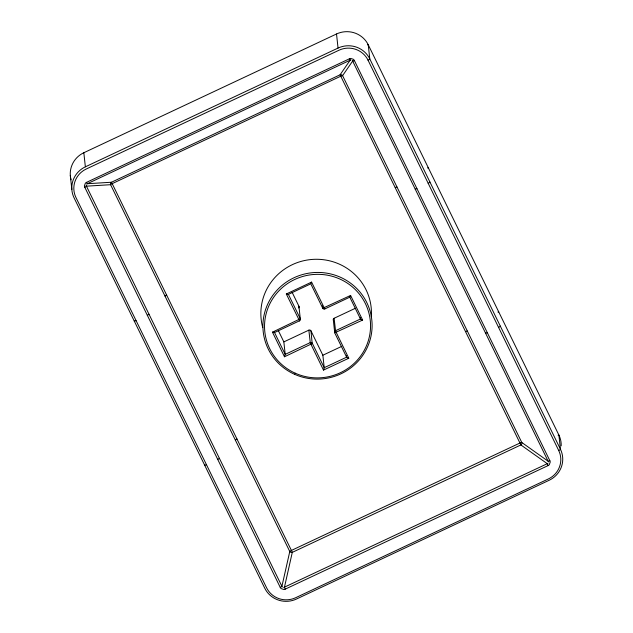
<?xml version="1.0" encoding="UTF-8"?>
<svg xmlns="http://www.w3.org/2000/svg" width="633" height="633" viewBox="0 0 633 633"><rect width="100%" height="100%" fill="white"/><g stroke="black" fill="none" stroke-linecap="round" stroke-linejoin="round"><path stroke-width="0.95" d="M285.127 354.82L284.502 356.767L312.18 343.577L310.969 330.869A1.59 1.551 -6.2 0 0 308.849 330.149L283.853 341.899L285.206 354.369L310.202 342.619A1.59 1.551 -6.2 0 1 312.322 343.347L324.223 367.702L346.623 357.178L346.449 355.619M324.136 368.153L323.51 370.099L348.775 358.238L335.569 331.059L334.121 318.272L355.548 308.2M311.064 283.426L311.586 282.104L324.792 308.959L349.812 297.17L349.725 296.386M350.073 296.774L350.595 295.437L362.622 320.061L334.73 332.839L346.623 357.178M349.361 58.829A3.933 3.845 -6.2 0 1 350.777 58.45L353.451 59.328A3.933 3.845 -6.2 0 1 354.377 60.546L549.848 460.697A3.933 3.845 -6.2 0 1 550.227 462.074L549.27 464.741A3.933 3.845 -6.2 0 1 548.059 465.603L285.261 589.125A3.933 3.845 -6.2 0 1 283.845 589.497L281.123 588.579A3.933 3.845 -6.2 0 1 280.245 587.408L84.775 187.257A3.933 3.845 -6.2 0 1 84.403 185.873L85.36 183.214A3.933 3.845 -6.2 0 1 86.563 182.351L349.361 58.829L350.136 60.19L340.079 74.805L111.487 182.241L87.338 183.712A1.701 1.527 -45.9 0 0 86.65 184.108M354.377 60.546A1.986 0.404 -26 0 1 352.652 61.053L342.588 75.659A1.986 0.404 -26 0 0 340.855 76.166L112.263 183.61A1.986 0.404 -26 0 0 110.593 184.701L86.444 186.165A1.986 0.404 -26 0 1 84.775 187.257M71.062 179.812A23.825 23.255 -6.2 0 1 83.833 152.735L336.519 33.976A23.825 23.255 -6.2 0 1 368.256 44.816L558.907 435.108A23.825 23.255 -6.2 0 1 561.202 445.861M85.368 166.827L338.046 48.068A23.825 23.255 -6.2 0 1 369.791 58.916L560.434 449.208A23.825 23.255 -6.2 0 1 549.167 480.265L296.481 599.024A23.825 23.255 -6.2 0 1 264.744 588.184L74.093 197.892A23.825 23.255 -6.2 0 1 85.368 166.827L83.833 152.735M350.136 60.19L87.338 183.712L86.563 182.344M299.52 320.836L286.314 293.981L311.586 282.104M284.494 356.783L272.467 332.159L300.279 318.795L298.934 306.245L292.137 292.327M350.595 295.437L322.759 308.263L310.795 283.837L288.395 294.361L300.295 318.723A1.59 1.551 -6.2 0 1 299.544 320.796L299.544 320.812M285.206 354.369L274.54 332.547L299.544 320.796M360.304 317.434L360.47 318.992L335.474 330.743A1.59 1.551 -6.2 0 0 334.722 332.816L333.369 320.345A1.59 1.551 -6.2 0 1 334.121 318.272M324.223 367.702L322.862 355.232L341.82 346.322M350.096 60.151L350.12 60.182A1.701 1.472 9.4 0 1 350.856 59.929M368.042 60.19L558.694 450.474A21.838 21.324 -6.2 0 1 548.36 478.952L295.682 597.71A21.838 21.324 -6.2 0 1 266.58 587.764L75.936 197.48A21.838 21.324 -6.2 0 1 86.262 169.003L338.948 50.244A21.838 21.324 -6.2 0 1 368.042 60.19A1.986 0.404 -26 0 0 369.791 58.916L368.256 44.816A1.986 0.404 -26 0 0 367.409 44.84M352.652 61.053L548.115 461.204A1.701 1.63 68.8 0 1 548.423 461.932M349.812 297.17L360.47 318.992M310.969 330.869L322.862 355.232M323.503 370.115L310.297 342.936L308.849 330.149M278.306 330.545L283.853 341.899M86.444 186.165L281.914 586.316A1.701 1.677 57.1 0 0 282.278 587.02M548.067 465.603L547.221 463.657L520.88 444.936L340.079 74.805A1.986 1.915 39.5 0 1 342.588 75.659L521.774 442.475L548.115 461.204A1.986 0.404 -26 0 0 549.848 460.697M285.261 589.125L284.446 587.25L292.288 552.372L292.011 551.66L111.503 182.257A1.986 1.836 81.4 0 0 110.593 184.701L289.779 551.517L281.914 586.316A1.986 0.404 -26 0 1 280.245 587.408M336.519 33.976L338.046 48.068M322.442 305.858L322.521 306.633M322.608 307.416L322.703 308.224A1.59 1.551 -6.2 0 0 324.808 308.92M274.461 331.763L274.54 332.547M70.303 175.373L71.838 189.465M287.928 294.416A2.105 0.411 19.9 0 1 286.353 293.949M348.728 358.183A2.105 0.411 19.9 0 1 346.979 357.479M274.081 332.594A2.105 0.411 19.9 0 1 272.499 332.135M362.582 320.005A2.105 0.411 19.9 0 1 360.826 319.301M298.934 306.245A1.59 1.551 -6.2 0 1 298.665 307.97M262.727 327.522A55.324 54.011 -6.2 0 1 310.787 259.554A55.324 54.011 -6.2 0 1 371.334 316.627M558.053 435.132A1.986 0.404 -26 0 1 558.907 435.108L560.434 449.208A1.986 0.404 -26 0 1 558.694 450.474M487.299 332.649A1.986 0.404 -26 0 1 485.566 333.156M547.917 463.34A1.701 1.63 68.8 0 1 547.236 463.712L284.423 587.171A1.701 1.677 57.1 0 1 283.711 587.511M465.635 331.613A1.986 0.404 -26 0 1 467.368 331.106M206.445 464.654A1.986 0.404 -26 0 1 204.609 465.065M500.299 326.098A1.986 0.404 -26 0 1 498.551 327.364M497.918 312.022A1.986 0.404 -26 0 1 498.764 311.998M235.373 440.141A1.986 0.404 -26 0 1 237.043 439.049M219.366 458.276A1.986 0.404 -26 0 1 217.697 459.368M416.925 188.587A1.986 0.404 -26 0 1 415.193 189.093M352.288 60.42A1.701 1.472 9.4 0 1 352.7 61.037M395.261 187.542A1.986 0.404 -26 0 1 396.994 187.036M86.404 186.197A1.701 1.527 -45.9 0 1 86.143 185.509M136.071 320.591A1.986 0.404 -26 0 1 134.236 321.002M429.926 182.027A1.986 0.404 -26 0 1 428.177 183.301M427.544 167.959A1.986 0.404 -26 0 1 428.391 167.935M164.999 296.07A1.986 0.404 -26 0 1 166.669 294.986M148.992 314.205A1.986 0.404 -26 0 1 147.323 315.297M520.041 442.981L291.449 550.425A1.986 0.404 -26 0 0 289.779 551.517A1.986 1.59 11.7 0 0 292.288 552.372L520.88 444.936A1.986 1.677 -51.9 0 0 521.774 442.475A1.986 0.404 -26 0 0 520.041 442.981M294.432 374.23A54.612 53.322 -6.2 0 0 371.895 320.852A54.612 53.322 -6.2 0 0 286.187 282.239A54.612 53.322 -6.2 0 0 294.432 374.23M295.136 373.154A53.03 51.771 -6.2 0 0 370.352 321.335A53.03 51.771 -6.2 0 0 287.137 283.845A53.03 51.771 -6.2 0 0 295.136 373.154"/></g></svg>
